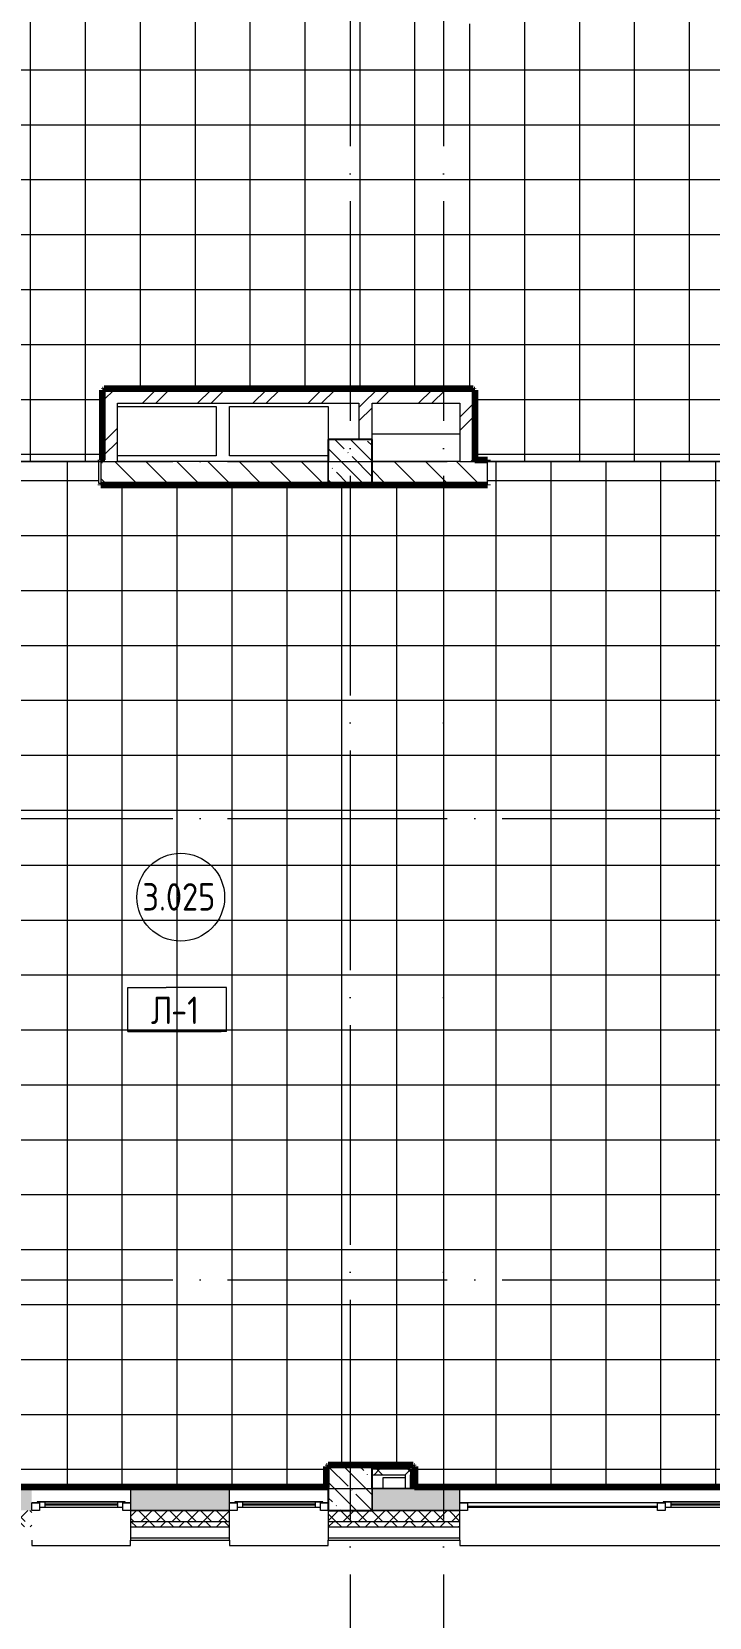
# Model space of a CAD drawing. Header units: millimetres. Extents: x 97 to 215964, y -4577 to 60645.
# Drawn here: x 148448 to 154618, y 25253 to 39687 of the extents above; entities that cross this region are included whole.
import ezdxf

# ---------------------------------------------------------------- set-up
doc = ezdxf.new("R2010")
doc.units = ezdxf.units.MM
doc.linetypes.add('ADSK_Линия сетки', pattern=[2500, 2000, -250, 0, -250])
for name, color, linetype, lineweight in [('A-AREA-____-IDEN', 2, 'Continuous', 20), ('A-FLOR-____-IDEN', 11, 'Continuous', 20), ('A-FLOR-____-OTLN', 192, 'Continuous', 9), ('A-FLOR-____-PATT', 8, 'Continuous', 9), ('A-GLAZ-____-MCUT', 151, 'Continuous', 9), ('A-GLAZ-____-OTLN', 151, 'Continuous', 9), ('A-WALL-____-MCUT', 113, 'Continuous', 9), ('A-WALL-____-PATT', 111, 'Continuous', 9), ('A-WALL-FNSH-MCUT', 113, 'Continuous', 9), ('I-WALL-____-OTLN', 2, 'Continuous', 9), ('S-COLS-____-MCUT', 52, 'Continuous', 9), ('S-COLS-____-OTLN', 52, 'Continuous', 9), ('S-GRID-____-OTLN', 1, 'Continuous', 9)]:
    doc.layers.add(name, color=color, linetype=linetype, lineweight=lineweight)
doc.styles.add('GOST Common', font='GOST_Common.ttf', dxfattribs={"width": 0.9, "height": 250})
pattern_1 = [(135, (0, 0), (-142.5612, -142.5612), []), (135, (142.56, 0), (-142.5612, -142.5612), [252.016, -50.403, 3.353, -47.05])]
pattern_2 = [(45, (0, 0), (-251.4472, 251.4472), []), (45, (0, 381), (-251.4472, 251.4472), [])]
pattern_3 = [(45, (0, 0), (-141.42136, 141.42136), []), (135, (0, 0), (-141.42136, -141.42136), [])]
pattern_4 = [(135, (0, 0), (-141.42136, -141.42136), [])]

# ---------------------------------------------------------------- blocks, each defined once
blk = doc.blocks.new('Окно_СКБ_1Ст1 - 120_Окно_СКБ_1Ст_900_ОК3л-29018692-О_АИ_ПП_8_400_Целиком')
at = {"layer": 'A-GLAZ-____-MCUT', "color": 90}
for p, q in [((-450, -195), (-450, -125)), ((-450, -125), (-380, -125)), ((-380, -125), (-380, -195)), ((380, -195), (380, -125)), ((380, -125), (450, -125)), ((450, -125), (450, -195)), ((-380, -195), (-450, -195)), ((-380, -195), (-400, -195)), ((-400, -195), (-400, -205)), ((-400, -205), (400, -205)), ((400, -205), (-400, -205)), ((380, -155), (-380, -155)), ((-380, -155), (-380, -195)), ((-330, -205), (-330, -155)), ((330, -205), (330, -155)), ((380, -195), (380, -155)), ((450, -195), (380, -195)), ((400, -195), (380, -195)), ((400, -205), (400, -195))]:
    blk.add_line(p, q, dxfattribs=at)
at = {"layer": 'A-GLAZ-____-MCUT', "color": 10, "lineweight": 5}
for p, q in [((-330, -175), (330, -175)), ((330, -185), (-330, -185))]:
    blk.add_line(p, q, dxfattribs=at)
at = {"layer": 'A-GLAZ-____-OTLN', "color": 10, "lineweight": 5}
for p, q in [((-450, -195), (-400, -195)), ((400, -195), (450, -195))]:
    blk.add_line(p, q, dxfattribs=at)
blk = doc.blocks.new('Окно_СКБ_1Ст1 - 120_Окно_СКБ_1Ст_900_ОК6Л-29019242-О_АИ_ПП_8_400_Целиком')
at = {"layer": 'A-GLAZ-____-MCUT', "color": 90}
for p, q in [((-450, -195), (-450, -125)), ((-450, -125), (-380, -125)), ((-380, -125), (-380, -195)), ((380, -195), (380, -125)), ((380, -125), (450, -125)), ((450, -125), (450, -195)), ((-380, -195), (-450, -195)), ((-380, -195), (-400, -195)), ((-400, -195), (-400, -205)), ((-400, -205), (400, -205)), ((400, -205), (-400, -205)), ((380, -155), (-380, -155)), ((-380, -155), (-380, -195)), ((-330, -205), (-330, -155)), ((330, -205), (330, -155)), ((380, -195), (380, -155)), ((450, -195), (380, -195)), ((400, -195), (380, -195)), ((400, -205), (400, -195))]:
    blk.add_line(p, q, dxfattribs=at)
at = {"layer": 'A-GLAZ-____-MCUT', "color": 10, "lineweight": 5}
for p, q in [((-330, -175), (330, -175)), ((330, -185), (-330, -185))]:
    blk.add_line(p, q, dxfattribs=at)
at = {"layer": 'A-GLAZ-____-OTLN', "color": 10, "lineweight": 5}
for p, q in [((-450, -195), (-400, -195)), ((400, -195), (450, -195))]:
    blk.add_line(p, q, dxfattribs=at)
blk = doc.blocks.new('Окно_СКБ_2Ст1 - Окно_СКБ_2Ст_2700_ОК9Л-29019189-О_АИ_ПП_8_400_Целиком')
at = {"layer": 'A-GLAZ-____-MCUT', "color": 90}
for p, q in [((-1350, -195), (-1350, -125)), ((-1350, -125), (-1280, -125)), ((-1280, -125), (-1280, -195)), ((-520, -195), (-520, -125)), ((-520, -125), (-450, -125)), ((-450, -125), (-450, -195)), ((1280, -195), (1280, -125)), ((1280, -125), (1350, -125)), ((1350, -125), (1350, -195)), ((-1280, -195), (-1350, -195)), ((-1280, -195), (-1300, -195)), ((-1300, -195), (-1300, -205)), ((-1300, -205), (-500, -205)), ((-500, -205), (-1300, -205)), ((-520, -155), (-1280, -155)), ((-1280, -155), (-1280, -195)), ((-1230, -205), (-1230, -155)), ((-570, -205), (-570, -155)), ((-520, -195), (-520, -155)), ((-450, -195), (-520, -195)), ((-500, -195), (-520, -195)), ((-500, -205), (-500, -195)), ((1350, -195), (1280, -195))]:
    blk.add_line(p, q, dxfattribs=at)
at = {"layer": 'A-GLAZ-____-MCUT', "color": 10, "lineweight": 5}
for p, q in [((-1230, -175), (-570, -175)), ((-570, -185), (-1230, -185)), ((1280, -155), (-450, -155)), ((1280, -165), (-450, -165))]:
    blk.add_line(p, q, dxfattribs=at)
at = {"layer": 'A-GLAZ-____-OTLN', "color": 10, "lineweight": 5}
for p, q in [((-1350, -195), (-1300, -195)), ((-500, -195), (1350, -195))]:
    blk.add_line(p, q, dxfattribs=at)
blk = doc.blocks.new('WNW_Отлив1 - Отлив_металлический 2-28596055-О_АИ_ПП_8_400_Целиком')
at = {"layer": 'A-GLAZ-____-OTLN', "color": 10, "lineweight": 5}
for p, q in [((450, 320), (-450, 320)), ((-450, 320), (-450, 270)), ((450, 270), (450, 320))]:
    blk.add_line(p, q, dxfattribs=at)
blk = doc.blocks.new('WNW_Отлив1 - Отлив_металлический 2-28596188-О_АИ_ПП_8_400_Целиком')
at = {"layer": 'A-GLAZ-____-OTLN', "color": 10, "lineweight": 5}
for p, q in [((1350, 320), (-1350, 320)), ((-1350, 320), (-1350, 270)), ((1350, 270), (1350, 320))]:
    blk.add_line(p, q, dxfattribs=at)
blk = doc.blocks.new('0083_СОШ675_АР_R22_rvt-1-О_АИ_ПП_8_400_Целиком')
at = {"layer": 'A-WALL-____-PATT', "lineweight": 5}
h = blk.add_hatch(dxfattribs=at)
h.set_pattern_fill('FP_7', color=10, style=0, pattern_type=2)
h.set_pattern_definition(pattern_2)
h.paths.add_polyline_path([(93550, 36305), (93550, 36425), (90310, 36425), (90310, 36305), (92750, 36305)])
h = blk.add_hatch(dxfattribs=at)
h.set_pattern_fill('FP_7', color=10, style=0, pattern_type=2)
h.set_pattern_definition(pattern_2)
h.paths.add_polyline_path([(93550, 35775), (93670, 35775), (93670, 36425), (93550, 36425), (93550, 36275)])
h = blk.add_hatch(dxfattribs=at)
h.set_pattern_fill('FP_7', color=10, style=0, pattern_type=2)
h.set_pattern_definition(pattern_2)
h.paths.add_polyline_path([(90430, 35775), (90430, 36305), (90310, 36305), (90310, 35775)])
h = blk.add_hatch(dxfattribs=at)
h.set_pattern_fill('FP_7', color=10, style=0, pattern_type=2)
h.set_pattern_definition(pattern_2)
h.paths.add_polyline_path([(92750, 35975), (92750, 36305), (92630, 36305), (92630, 35975)])
h = blk.add_hatch(dxfattribs=at)
h.set_pattern_fill('FP_10', color=10, style=0, pattern_type=2)
h.set_pattern_definition(pattern_4)
h.paths.add_polyline_path([(92350, 35575), (92350, 35775), (90280, 35775), (90280, 35575), (91294, 35575)])
h.paths.add_polyline_path([(88850, 35575), (88880, 35575), (88880, 35775), (88850, 35775)])
h = blk.add_hatch(dxfattribs=at)
h.set_pattern_fill('FP_10', color=10, style=0, pattern_type=2)
h.set_pattern_definition(pattern_4)
h.paths.add_polyline_path([(96325, 35575), (96500, 35575), (96500, 35775), (96300, 35775), (96300, 35575)])
h.paths.add_polyline_path([(93800, 35575), (93800, 35775), (92750, 35775), (92750, 35575)])
h = blk.add_hatch(dxfattribs=at)
h.set_pattern_fill('FP_17', color=252, style=0, pattern_type=2)
h.set_pattern_definition(pattern_3)
h.paths.add_polyline_path([(93050, 26550), (93100, 26550), (93100, 26600), (92750, 26600), (92750, 26550)])
h = blk.add_hatch(dxfattribs=at)
h.set_pattern_fill('FP_69', color=10, style=0, pattern_type=2)
h.set_pattern_definition([(50, (0, 0), (364.3679, -31.8783), [38.1, -419.1]), (355, (0, 0), (-70.4859, 382.1133), [30.48, -335.28]), (100.451, (30.36, -2.66), (293.885, 350.2334), [32.38, -356.18]), (46.184, (0, 101.6), (542.1585, -84.0858), [57.15, -628.65]), (96.636, (45.2, 94.6), (474.805, 494.8554), [48.57, -534.27]), (351.184, (0, 101.6), (474.8102, 494.85), [45.72, -502.92]), (21, (50.8, 76.2), (303.2285, -204.5305), [38.1, -419.1]), (326, (50.8, 76.2), (123.6039, 368.376), [30.48, -335.28]), (71.451, (76.07, 59.16), (426.8341, 163.8427), [32.38, -356.18]), (37.5, (0, 0), (6.17665, 169.11015), [16.764, -314.452, 16.764, -323.596, -336.55]), (37.5, (0, 0), (6.17665, 169.11015), [-671.576, 16.764, -319.786]), (7.5, (0, 0), (133.63888, 200.3615), [16.764, -177.292, 16.764, -306.832, -128.27]), (7.5, (0, 0), (133.63888, 200.3615), [-517.652, 16.764, -111.506]), (327.5, (-113.28, 0), (271.18182, -11.45836), [16.764, -110.236, 16.764, -379.476, -525.78]), (327.5, (-113.28, 0), (271.18182, -11.45836), [-523.24, 16.764, -509.016]), (317.5, (-164.08, 0), (296.2585, 50.85285), [16.764, -148.336, 16.764, -246.38, -373.38]), (317.5, (-164.08, 0), (296.2585, 50.85285), [-428.244, 16.764, -356.616])])
h.paths.add_polyline_path([(101160, 26225), (101160, 26425), (100150, 26425), (100150, 26225)])
h.paths.add_polyline_path([(96900, 26225), (97450, 26225), (97450, 26425), (96900, 26425)])
h.paths.add_polyline_path([(96500, 26225), (96500, 26425), (96250, 26425), (96250, 26225), (96325, 26225)])
h.paths.add_polyline_path([(98841, 26225), (99250, 26225), (99250, 26425), (98350, 26425), (98350, 26225)])
h.paths.add_polyline_path([(93550, 26225), (93550, 26425), (92750, 26425), (92750, 26225)])
h.paths.add_polyline_path([(91450, 26225), (91450, 26425), (90550, 26425), (90550, 26225), (91294, 26225)])
h.paths.add_polyline_path([(89650, 26225), (89650, 26425), (88850, 26425), (88850, 26225)])
h.paths.add_polyline_path([(85750, 26225), (85750, 26425), (84250, 26425), (84250, 26225), (85005, 26225)])
h.paths.add_polyline_path([(83350, 26225), (83350, 26425), (83150, 26425), (83150, 26225)])
h.paths.add_polyline_path([(82450, 26225), (82750, 26225), (82750, 26425), (82450, 26425)])
h.paths.add_polyline_path([(81232, 26225), (81550, 26225), (81550, 26425), (80300, 26425), (80300, 26225)])
h.paths.add_polyline_path([(75000, 26225), (75850, 26225), (75850, 26425), (75000, 26425)])
h.paths.add_polyline_path([(74600, 26225), (74600, 26425), (74200, 26425), (74200, 26225)])
h.paths.add_polyline_path([(73057, 26225), (73300, 26225), (73300, 26425), (71850, 26425), (71850, 26225), (72428, 26225)])
h.paths.add_polyline_path([(70150, 26225), (70150, 26425), (69700, 26425), (69700, 26225), (69912, 26225)])
h = blk.add_hatch(dxfattribs=at)
h.set_pattern_fill('FP_17', color=252, style=0, pattern_type=2)
h.set_pattern_definition(pattern_3)
h.paths.add_polyline_path([(93100, 26425), (93100, 26550), (93050, 26550), (93050, 26425)])
h = blk.add_hatch(dxfattribs=at)
h.set_pattern_fill('FP_16', color=10, style=0, pattern_type=2)
h.set_pattern_definition([(45, (0, 0), (-70.71068, 70.71068), []), (135, (0, 0), (-70.71068, -70.71068), [])])
h.paths.add_polyline_path([(104600, 26125), (104700, 26225), (100150, 26225), (100150, 26125), (104501, 26125)])
h.paths.add_polyline_path([(97450, 26125), (97450, 26225), (96250, 26225), (96250, 26125), (96954, 26125)])
h.paths.add_polyline_path([(98841, 26125), (99250, 26125), (99250, 26225), (98350, 26225), (98350, 26125)])
h.paths.add_polyline_path([(92552, 26125), (93550, 26125), (93550, 26225), (92350, 26225), (92350, 26125)])
h.paths.add_polyline_path([(91450, 26125), (91450, 26225), (90550, 26225), (90550, 26125), (91294, 26125)])
h.paths.add_polyline_path([(89650, 26125), (89650, 26225), (88450, 26225), (88450, 26125), (88779, 26125)])
h.paths.add_polyline_path([(85750, 26125), (85750, 26225), (84250, 26225), (84250, 26125), (85005, 26125)])
h.paths.add_polyline_path([(82490, 26125), (83350, 26125), (83350, 26225), (82450, 26225), (82450, 26125)])
h.paths.add_polyline_path([(81232, 26125), (81550, 26125), (81550, 26225), (79900, 26225), (79900, 26125), (79974, 26125)])
h.paths.add_polyline_path([(75850, 26125), (75850, 26225), (74200, 26225), (74200, 26125), (74943, 26125)])
h.paths.add_polyline_path([(72428, 26125), (73300, 26125), (73300, 26225), (71850, 26225), (71850, 26125)])
h.paths.add_polyline_path([(70150, 26125), (70150, 26225), (69200, 26225), (69200, 26125), (69912, 26125)])
h = blk.add_hatch(dxfattribs=at)
h.set_pattern_fill('FP_9', color=10, style=0, pattern_type=2)
h.set_pattern_definition([(135, (0, 0), (-84.85281, -84.85281), []), (225, (0, 0), (84.85281, -84.85281), [])])
h.paths.add_polyline_path([(104501, 26075), (104550, 26075), (104600, 26125), (100150, 26125), (100150, 26075), (103872, 26075)])
h.paths.add_polyline_path([(98350, 26075), (99250, 26075), (99250, 26125), (98350, 26125)])
h.paths.add_polyline_path([(97450, 26075), (97450, 26125), (96250, 26125), (96250, 26075), (96954, 26075)])
h.paths.add_polyline_path([(93550, 26075), (93550, 26125), (92350, 26125), (92350, 26075), (92552, 26075)])
h.paths.add_polyline_path([(91294, 26075), (91450, 26075), (91450, 26125), (90550, 26125), (90550, 26075)])
h.paths.add_polyline_path([(89650, 26075), (89650, 26125), (88450, 26125), (88450, 26075), (88779, 26075)])
h.paths.add_polyline_path([(85750, 26075), (85750, 26125), (84250, 26125), (84250, 26075), (85005, 26075)])
h.paths.add_polyline_path([(82450, 26075), (83350, 26075), (83350, 26125), (82450, 26125)])
h.paths.add_polyline_path([(81550, 26075), (81550, 26125), (79900, 26125), (79900, 26075), (81232, 26075)])
h.paths.add_polyline_path([(75850, 26075), (75850, 26125), (74200, 26125), (74200, 26075), (74943, 26075)])
h.paths.add_polyline_path([(70150, 26075), (70150, 26125), (69150, 26125), (69150, 26075), (69912, 26075)])
h.paths.add_polyline_path([(72428, 26075), (73300, 26075), (73300, 26125), (71850, 26125), (71850, 26075)])
at = {"layer": 'S-COLS-____-OTLN', "lineweight": 5}
h = blk.add_hatch(dxfattribs=at)
h.set_pattern_fill('FP_8', color=256, style=0, pattern_type=2)
h.set_pattern_definition(pattern_1)
h.paths.add_polyline_path([(92350, 35575), (92750, 35575), (92750, 35975), (92350, 35975), (92350, 35775)])
h = blk.add_hatch(dxfattribs=at)
h.set_pattern_fill('FP_8', color=256, style=0, pattern_type=2)
h.set_pattern_definition(pattern_1)
h.paths.add_polyline_path([(92350, 26225), (92750, 26225), (92750, 26625), (92350, 26625), (92350, 26505)])
at = {"layer": 'A-FLOR-____-OTLN', "color": 90}
for p, q in [((90430, 36275), (91330, 36275)), ((91330, 36275), (91330, 35825)), ((91450, 35825), (91450, 36275)), ((91450, 36275), (92350, 36275)), ((92350, 36275), (92350, 35975)), ((92750, 36025), (93550, 36025)), ((91330, 35825), (90430, 35825)), ((92350, 35825), (91450, 35825)), ((92850, 26425), (92850, 26525)), ((92850, 26525), (93050, 26525))]:
    blk.add_line(p, q, dxfattribs=at)
at = {"layer": 'A-WALL-____-MCUT', "color": 50, "lineweight": 13}
for p, q in [((93550, 36425), (90310, 36425)), ((90310, 36425), (90310, 36305)), ((93670, 36425), (93550, 36425)), ((93670, 35775), (93670, 36425)), ((90310, 36305), (90310, 35775)), ((90430, 36305), (92630, 36305)), ((90430, 35775), (90430, 36305)), ((92630, 36305), (92630, 35975)), ((92750, 36305), (93550, 36305)), ((92750, 35975), (92750, 36305)), ((93550, 36305), (93550, 35775)), ((92630, 35975), (92750, 35975)), ((90310, 35775), (90280, 35775)), ((90280, 35775), (90280, 35575)), ((92350, 35775), (90430, 35775)), ((93550, 35775), (92750, 35775)), ((92750, 35775), (92750, 35575)), ((93800, 35775), (93670, 35775)), ((93800, 35575), (93800, 35775)), ((90280, 35575), (92350, 35575)), ((92750, 35575), (93800, 35575)), ((92750, 26600), (92750, 26550)), ((93100, 26600), (92750, 26600)), ((93100, 26600), (93100, 26550)), ((91450, 26425), (90550, 26425)), ((90550, 26425), (90550, 26225)), ((91450, 26225), (91450, 26425)), ((92750, 26550), (93050, 26550)), ((93550, 26425), (92750, 26425)), ((93050, 26550), (93050, 26425)), ((93050, 26425), (93100, 26425)), ((93100, 26425), (93100, 26550)), ((93550, 26225), (93550, 26425)), ((91450, 26225), (90550, 26225)), ((90550, 26225), (91450, 26225)), ((93550, 26225), (92750, 26225)), ((92750, 26225), (93550, 26225)), ((90550, 26125), (90550, 26075)), ((90550, 26125), (91450, 26125)), ((90550, 26075), (91450, 26075)), ((91450, 26075), (91450, 26125)), ((92350, 26125), (92350, 26075)), ((92350, 26125), (93550, 26125)), ((92350, 26075), (93550, 26075)), ((93550, 26075), (93550, 26125))]:
    blk.add_line(p, q, dxfattribs=at)
at = {"layer": 'A-WALL-____-MCUT', "color": 10, "lineweight": 5}
for p, q in [((90310, 35775), (90430, 35775)), ((92350, 35575), (92350, 35775)), ((93550, 35775), (93670, 35775)), ((93112, 26612), (92750, 26612)), ((93112, 26612), (93112, 26600)), ((93112, 26600), (93112, 26550)), ((92750, 26425), (92750, 26225)), ((93112, 26425), (93112, 26550)), ((90550, 25975), (91450, 25975)), ((92350, 25975), (93550, 25975))]:
    blk.add_line(p, q, dxfattribs=at)
at = {"layer": 'A-WALL-____-MCUT', "color": 90}
for p, q in [((90550, 26225), (90550, 26125)), ((91450, 26125), (91450, 26225)), ((92750, 26225), (92350, 26225)), ((92350, 26225), (92350, 26125)), ((93550, 26125), (93550, 26225)), ((90550, 26075), (90550, 25975)), ((91450, 25975), (91450, 26075)), ((92350, 26075), (92350, 25975)), ((93550, 25975), (93550, 26075))]:
    blk.add_line(p, q, dxfattribs=at)
at = {"layer": 'A-WALL-FNSH-MCUT', "color": 90}
for p, q in [((93125, 26625), (92750, 26625)), ((92750, 26625), (92750, 26612)), ((92750, 26612), (92750, 26600)), ((93125, 26612), (93125, 26625)), ((93125, 26600), (93125, 26612)), ((93125, 26550), (93125, 26600)), ((93100, 26425), (93112, 26425)), ((93112, 26425), (93125, 26425)), ((93125, 26425), (93125, 26550)), ((90550, 25975), (90550, 25955)), ((90550, 25955), (91450, 25955)), ((91450, 25955), (91450, 25975)), ((92350, 25975), (92350, 25955)), ((92350, 25955), (93550, 25955)), ((93550, 25955), (93550, 25975))]:
    blk.add_line(p, q, dxfattribs=at)
at = {"layer": 'I-WALL-____-OTLN', "color": 90}
for p, q in [((89650, 26425), (90550, 26425)), ((91450, 26425), (92350, 26425)), ((93550, 26425), (96250, 26425))]:
    blk.add_line(p, q, dxfattribs=at)
at = {"layer": 'S-COLS-____-MCUT', "color": 130, "lineweight": 25}
for p, q in [((92750, 35975), (92350, 35975)), ((92350, 35975), (92350, 35775)), ((92750, 35575), (92750, 35975)), ((92350, 35575), (92750, 35575)), ((92750, 26625), (92350, 26625)), ((92350, 26625), (92350, 26225)), ((92750, 26425), (92750, 26625)), ((92350, 26225), (92750, 26225))]:
    blk.add_line(p, q, dxfattribs=at)
at = {"layer": 'S-COLS-____-OTLN', "color": 90}
for p, q in [((92350, 35775), (92350, 35575)), ((92750, 26225), (92750, 26425))]:
    blk.add_line(p, q, dxfattribs=at)
at = {"layer": 'A-GLAZ-____-OTLN', "color": 90, "lineweight": 9, "rotation": 180}
for name, p in [('Окно_СКБ_1Ст1 - 120_Окно_СКБ_1Ст_900_ОК3л-29018692-О_АИ_ПП_8_400_Целиком', (90100, 26100)), ('Окно_СКБ_1Ст1 - 120_Окно_СКБ_1Ст_900_ОК6Л-29019242-О_АИ_ПП_8_400_Целиком', (91900, 26100)), ('Окно_СКБ_2Ст1 - Окно_СКБ_2Ст_2700_ОК9Л-29019189-О_АИ_ПП_8_400_Целиком', (94900, 26100)), ('WNW_Отлив1 - Отлив_металлический 2-28596055-О_АИ_ПП_8_400_Целиком', (90100, 26225)), ('WNW_Отлив1 - Отлив_металлический 2-28596055-О_АИ_ПП_8_400_Целиком', (91900, 26225)), ('WNW_Отлив1 - Отлив_металлический 2-28596188-О_АИ_ПП_8_400_Целиком', (94900, 26225))]:
    blk.add_blockref(name, p, dxfattribs=at)
blk = doc.blocks.new('ADSK_Марка_Перекрытие - Типоразмер_ADSK_Марка-158127-О_АИ_ПП_8_400_Целиком')
at = {"layer": 'A-FLOR-____-IDEN'}
for p, q in [((-4.5, 4), (-1, 4)), ((-4.5, 0), (-4.5, 4)), ((4.5, 4), (-1, 4)), ((4.5, 0), (4.5, 4)), ((4.5, 0), (-4.5, 0)), ((-4.5, 0), (4, 0))]:
    blk.add_line(p, q, dxfattribs=at)
blk = doc.blocks.new('ADSK_Марка_Помещение_ОдноЗначение - Номер-159740-О_АИ_ПП_8_400_Целиком')
at = {"layer": 'A-AREA-____-IDEN'}
blk.add_circle((0, 0), 4, dxfattribs=at)

msp = doc.modelspace()

# ---------------------------------------------------------------- hatches: boundary and pattern name
at = {"layer": 'A-FLOR-____-PATT'}
h = msp.add_hatch(dxfattribs=at)
h.set_pattern_fill('FP_201', color=256, style=0, pattern_type=2)
h.set_pattern_definition([(0, (147937.87, 40840), (0, 500), []), (90, (147937.87, 40840), (-500, 3e-14), [])])
h.paths.add_polyline_path([(155097.876681, 35775), (155097.887824, 35775.000586), (155097.887824, 35790.000586), (155283.007158, 35790.000586), (155283.007158, 36424.940333), (155288.007158, 36425.449211), (155288.007158, 36434.940333), (155298.007158, 36434.940333), (155298.007158, 36439.940333), (160077.887824, 36439.940333), (160077.887824, 36434.940333), (160087.887824, 36434.171102), (160087.887824, 36424.940333), (160092.887824, 36424.940333), (160092.887824, 36115), (160977.88841, 36115), (160977.88841, 35899.999414), (162617.866489, 35899.999414), (162617.88841, 36115), (163697.88841, 36115), (163697.88841, 36110), (163707.88841, 36110), (163707.88841, 36100), (163712.88841, 36099.481419), (163712.88841, 35990), (167307.88841, 35990), (167307.88841, 36180), (167312.88841, 36180), (167312.88841, 36190), (167322.88841, 36190), (167322.88841, 36195), (167652.888672, 36195), (167652.888672, 36915), (167707.912013, 36915), (167707.041137, 39615), (167652.888672, 39615), (167652.888672, 39675.023044), (167277.865903, 39675.023044), (167277.865903, 39760.023689), (163547.887824, 39760.023689), (163547.887824, 39775.023044), (158257.887824, 39775.000586), (158257.887824, 39760.023689), (157747.887824, 39760.023689), (157747.887824, 39775.023044), (152447.887824, 39775.023044), (152447.887824, 39760.023689), (151947.887824, 39760.023689), (151947.887824, 39775.023044), (146647.887824, 39775.023044), (146647.887824, 39760.023689), (146147.887824, 39760.023689), (146147.887824, 39775.023044), (140847.887824, 39775.000586), (140847.887824, 39760.023689), (132727.887824, 39760.023689), (132727.887824, 39765.023689), (132717.887824, 39765.023689), (132717.887824, 39775.023689), (132712.887824, 39775.023689), (132712.887824, 41999.999414), (132927.865903, 41999.999414), (132927.865903, 43499.999414), (132712.887824, 43499.999414), (132712.887824, 45690), (131927.887824, 45690), (131927.865903, 45905), (129227.887824, 45905), (129227.887824, 45690), (128487.887825, 45690), (128487.887825, 45372.391366), (128482.887825, 45372.391366), (128482.887825, 45362.391366), (128472.887825, 45362.391366), (128472.360842, 45357.391366), (128312.887824, 45357.391366), (128312.887824, 40190), (128497.887824, 40190), (128497.887824, 40185), (128507.887824, 40185), (128507.887824, 40175), (128512.887824, 40175), (128512.887824, 39775.000082), (128507.887824, 39775), (128507.887824, 39765), (128497.887824, 39765), (128497.865903, 39760), (128312.887824, 39760), (128312.887824, 35990), (128497.887824, 35990), (128497.887824, 35985), (128507.887824, 35985), (128507.887824, 35975), (128512.887824, 35974.169643), (128512.887824, 35880), (128797.887824, 35880), (128797.887824, 35865), (130197.887824, 35865), (130197.887824, 35880), (130472.887824, 35880), (130472.887824, 36174.998828), (130477.887824, 36175), (130477.887824, 36185), (130487.887824, 36185), (130487.887824, 36190), (132167.887824, 36190), (132167.887824, 36185), (132177.887824, 36185), (132177.887824, 36175), (132182.887824, 36175), (132182.887824, 35880), (132277.887824, 35880), (132277.887824, 35785), (133277.887824, 35785), (133277.887824, 35880), (133382.887824, 35880), (133382.887824, 35975), (133387.887824, 35975), (133387.887824, 35985), (133397.887824, 35985), (133397.887824, 35990), (133782.887824, 35990), (133782.887824, 36175), (133787.887824, 36175), (133787.887824, 36185), (133797.887824, 36185), (133797.887824, 36190), (135087.887824, 36190), (135087.887824, 36185), (135097.887824, 36185), (135097.887824, 36175), (135102.887824, 36175), (135102.887824, 35790), (135197.887824, 35790), (135197.887824, 35775), (137697.887824, 35775), (137697.887824, 35790), (137742.887824, 35790), (137742.887824, 36424.940333), (137747.887824, 36424.940333), (137747.887824, 36434.940333), (137757.887824, 36434.940333), (137757.887824, 36439.940333), (142617.887824, 36439.940333), (142617.887824, 36434.940333), (142627.887824, 36434.940333), (142627.887824, 36424.940736), (142632.887824, 36424.940936), (142632.887824, 35790), (142917.887824, 35790), (142917.887824, 35775), (144317.887824, 35775), (144317.887824, 35790), (144662.887824, 35790), (144662.887824, 36425.022443), (144667.887824, 36425.023044), (144667.887824, 36435.023044), (144677.887824, 36435.023044), (144677.887824, 36440.023044), (147647.887824, 36440.023044), (147647.88841, 36435.023044), (147657.88841, 36435.023044), (147657.88841, 36425.023044), (147662.88841, 36425.023044), (147662.88841, 35790), (147677.88841, 35790), (147677.88841, 35775), (149077.88841, 35775), (149077.88841, 35790), (149092.88841, 35790), (149092.88841, 36425.023044), (149097.88841, 36425.023044), (149097.88841, 36435.023044), (149107.88841, 36435.023044), (149107.88841, 36440.023044), (152467.887824, 36440.023044), (152467.887824, 36435.023044), (152477.887824, 36435.023044), (152477.887824, 36425.023044), (152482.887824, 36425.022605), (152482.887824, 35790.000586), (152597.887824, 35790.000586), (152597.894857, 35775), (153865.405598, 35775.000586)])
h = msp.add_hatch(dxfattribs=at)
h.set_pattern_fill('FP_180', color=256, style=0, pattern_type=2)
h.set_pattern_definition([(270, (149772.87, 31100), (500, 3e-14), []), (0, (149772.87, 31100), (0, 500), [])])
h.paths.add_polyline_path([(151132.887824, 26440), (151132.887824, 26625), (151137.887824, 26625), (151137.887824, 26635), (151147.887824, 26635), (151147.887824, 26640), (151922.408208, 26640), (151922.694085, 26635), (151932.408208, 26635), (151932.408208, 26625), (151937.408208, 26625), (151937.408208, 26440), (152197.866236, 26440), (152197.404538, 35560), (149077.88841, 35560), (149077.88841, 35575), (149057.866489, 35575), (149057.866489, 35775), (147677.88841, 35775), (147677.88841, 35560), (147347.865903, 35560), (147348.385457, 26640), (148022.408208, 26640), (148023.543248, 26635), (148032.408208, 26635), (148032.408208, 26625), (148037.408208, 26624.038745), (148037.408208, 26440), (150913.454931, 26440)])
h = msp.add_hatch(dxfattribs=at)
h.set_pattern_fill('FP_179', color=256, style=0, pattern_type=2)
h.set_pattern_definition([(270, (156177.87, 31100), (500, 3e-14), []), (0, (156177.87, 31100), (0, 500), [])])
h.paths.add_polyline_path([(156336.226286, 26440), (159567.887824, 26440), (159567.887824, 26625.11992), (159572.887824, 26625.11992), (159572.887824, 26635.11992), (159582.887824, 26635.11992), (159583.718533, 26640.11992), (159942.887824, 26640.11992), (159942.887824, 33274.967838), (160157.865903, 33274.967838), (160157.865903, 34914.967838), (159942.887824, 34914.967838), (159942.887824, 35250), (159037.887824, 35250), (159037.887824, 35255), (159027.887824, 35255), (159027.887824, 35265), (159022.887824, 35265), (159022.887824, 35560), (155097.887824, 35560), (155097.865903, 35775), (152597.887824, 35775), (152597.210165, 35560), (152197.866236, 35560), (152198.521973, 26440), (155282.887824, 26440), (155282.887824, 26625), (155287.887824, 26625), (155287.887824, 26635), (155297.887824, 26635), (155298.486014, 26640), (156073.007158, 26640), (156073.007158, 26635), (156083.007158, 26635), (156083.007158, 26625), (156088.007158, 26625), (156088.007158, 26440), (156247.887824, 26440)])
at = {"layer": 'A-WALL-____-PATT'}
for points in [[(152467.887824, 36425.023044), (152467.887824, 36435.023044), (149097.88841, 36435.023044), (149097.88841, 36425.023044), (151349.885868, 36425.023044)], [(149107.88841, 35775), (149107.88841, 36425.023044), (149097.88841, 36425.023044), (149097.88841, 35775)], [(152467.887824, 35785.000586), (152477.887824, 35785.000586), (152477.887824, 36435.023044), (152467.887824, 36435.023044), (152467.887824, 36275.025121)], [(151137.887824, 26435), (151147.887824, 26435), (151147.887824, 26635), (151137.887824, 26635), (151137.887824, 26504.716655)], [(151922.408208, 26625), (151932.408208, 26625), (151932.408208, 26635), (151147.887824, 26635), (151147.887824, 26625), (151349.885868, 26625)], [(151932.408208, 26425), (151932.408208, 26625), (151922.408208, 26625), (151922.408208, 26425)]]:
    msp.add_hatch(color=7, dxfattribs=at).paths.add_polyline_path(points)
h = msp.add_hatch(color=7, dxfattribs=at)
h.paths.add_polyline_path([(149097.88841, 35775), (149097.88841, 35785), (149077.88841, 35785), (149077.88841, 35775)])
h.paths.add_polyline_path([(147677.88841, 35775), (147677.88841, 35785), (147647.88841, 35785), (147647.88841, 35775)])
h = msp.add_hatch(color=7, dxfattribs=at)
h.paths.add_polyline_path([(155097.887824, 35775.000586), (155288.007158, 35775.000586), (155288.007158, 35785.000586), (155097.887824, 35785.000586)])
h.paths.add_polyline_path([(152467.887824, 35775.000586), (152597.887824, 35775.000586), (152597.887824, 35785.000586), (152467.887824, 35785.000586)])
h = msp.add_hatch(color=7, dxfattribs=at)
h.paths.add_polyline_path([(152597.887824, 35565), (152597.887824, 35575), (149077.88841, 35575), (149077.88841, 35565), (151349.885868, 35565)])
h.paths.add_polyline_path([(147647.887824, 35565), (147677.88841, 35565), (147677.88841, 35575), (147647.887824, 35575)])
h = msp.add_hatch(color=7, dxfattribs=at)
h.paths.add_polyline_path([(148032.408208, 26425), (148447.887824, 26425), (148447.887824, 26435), (148032.408208, 26435)])
h.paths.add_polyline_path([(150092.126002, 26425), (150247.887824, 26425), (150247.887824, 26435), (149347.887824, 26435), (149347.887824, 26425)])
h = msp.add_hatch(color=7, dxfattribs=at)
h.paths.add_polyline_path([(155123.165464, 26425), (155287.887824, 26425), (155287.887824, 26435), (155047.887824, 26435), (155047.887824, 26425)])
h.paths.add_polyline_path([(151932.408208, 26425), (152347.887824, 26425), (152347.887824, 26435), (151932.408208, 26435)])

# ---------------------------------------------------------------- linework, layer by layer
at = {"layer": 'A-FLOR-____-OTLN'}
for p, q in [((149057.866489, 35775), (147677.88841, 35775)), ((147677.88841, 35775), (149077.88841, 35775)), ((149057.866489, 35575), (149057.866489, 35775)), ((155097.865903, 35775), (152597.887824, 35775)), ((152597.887824, 35775), (155097.887824, 35775)), ((149077.88841, 35575), (149057.866489, 35575)), ((152197.866236, 35560), (152197.866236, 26440))]:
    msp.add_line(p, q, dxfattribs=at)
at = {"layer": 'A-WALL-____-MCUT', "color": 7}
for p, q in [((152477.887824, 36435.023044), (149097.88841, 36435.023044)), ((149097.88841, 36435.023044), (149097.88841, 35785)), ((149107.88841, 36425.023044), (152467.887824, 36425.023044)), ((149107.88841, 35775), (149107.88841, 36425.023044)), ((152467.887824, 36425.023044), (152467.887824, 35775.000586)), ((152477.887824, 35785.000586), (152477.887824, 36435.023044)), ((149097.88841, 35785), (149077.88841, 35785)), ((149077.88841, 35785), (149077.88841, 35775)), ((149077.88841, 35775), (149107.88841, 35775)), ((152467.887824, 35775.000586), (152597.887824, 35775.000586)), ((152597.887824, 35785.000586), (152477.887824, 35785.000586)), ((152597.887824, 35775.000586), (152597.887824, 35785.000586)), ((152597.887824, 35575), (149077.88841, 35575)), ((149077.88841, 35575), (149077.88841, 35565)), ((149077.88841, 35565), (152597.887824, 35565)), ((152597.887824, 35565), (152597.887824, 35575)), ((151137.887824, 26635), (151137.887824, 26435)), ((151932.408208, 26635), (151137.887824, 26635)), ((151147.887824, 26435), (151147.887824, 26625)), ((151147.887824, 26625), (151922.408208, 26625)), ((151922.408208, 26625), (151922.408208, 26425)), ((151932.408208, 26435), (151932.408208, 26635)), ((148022.408208, 26425), (148447.887824, 26425)), ((148447.887824, 26435), (148032.408208, 26435)), ((148447.887824, 26425), (148447.887824, 26435)), ((150247.887824, 26435), (149347.887824, 26435)), ((149347.887824, 26435), (149347.887824, 26425)), ((149347.887824, 26425), (150247.887824, 26425)), ((150247.887824, 26425), (150247.887824, 26435)), ((151137.887824, 26435), (151147.887824, 26435)), ((151922.408208, 26425), (152347.887824, 26425)), ((152347.887824, 26435), (151932.408208, 26435)), ((152347.887824, 26425), (152347.887824, 26435))]:
    msp.add_line(p, q, dxfattribs=at)
at = {"layer": 'I-WALL-____-OTLN', "color": 5, "lineweight": 90}
for p, q in [((149092.88841, 35790), (149092.88841, 36425.023044)), ((149097.88841, 36425.023044), (149092.88841, 36425.023044)), ((149107.88841, 36440.023044), (152467.887824, 36440.023044)), ((149107.88841, 36440.023044), (149107.88841, 36435.023044)), ((152467.887824, 36435.023044), (152467.887824, 36440.023044)), ((152482.887824, 36425.023044), (152477.887824, 36425.023044)), ((152482.887824, 36425.023044), (152482.887824, 35790.000586)), ((149077.88841, 35790), (149092.88841, 35790)), ((149077.88841, 35790), (149077.88841, 35785)), ((152482.887824, 35790.000586), (152597.887824, 35790.000586)), ((152597.887824, 35785.000586), (152597.887824, 35790.000586)), ((149077.88841, 35565), (149077.88841, 35560)), ((152597.887824, 35560), (149077.88841, 35560)), ((152597.887824, 35560), (152597.887824, 35565)), ((151132.887824, 26435), (151132.887824, 26625)), ((151137.887824, 26625), (151132.887824, 26625)), ((151147.887824, 26640), (151922.408208, 26640)), ((151147.887824, 26640), (151147.887824, 26635)), ((151922.408208, 26635), (151922.408208, 26640)), ((151937.408208, 26625), (151932.408208, 26625)), ((151937.408208, 26625), (151937.408208, 26435)), ((148032.408208, 26440), (151137.887824, 26440)), ((151932.408208, 26440), (155287.887824, 26440))]:
    msp.add_line(p, q, dxfattribs=at)
at = {"layer": 'I-WALL-____-OTLN'}
for p, q in [((148447.887824, 26435), (149347.887824, 26435)), ((149347.887824, 26425), (148447.887824, 26425)), ((150247.887824, 26435), (151137.887824, 26435)), ((151147.887824, 26425), (150247.887824, 26425)), ((152347.887824, 26435), (155047.887824, 26435)), ((155047.887824, 26425), (152347.887824, 26425))]:
    msp.add_line(p, q, dxfattribs=at)
at = {"layer": 'S-GRID-____-OTLN', "linetype": 'ADSK_Линия сетки'}
for p, q in [((151347.887824, 60644.999414), (151347.887824, -3572.657751)), ((152197.888158, 60644.999414), (152197.888158, -3572.657751)), ((55228.336609, 35775.000586), (213876.441901, 35775.000586)), ((55228.336609, 32525.000984), (215146.441901, 32525.000984)), ((55228.336609, 28325.000984), (215146.441901, 28325.000984)), ((55228.336609, 26425.000586), (215146.441901, 26425.000586))]:
    msp.add_line(p, q, dxfattribs=at)

# ---------------------------------------------------------------- block references
at = {"color": 250, "lineweight": 5}
msp.add_blockref('0083_СОШ675_АР_R22_rvt-1-О_АИ_ПП_8_400_Целиком', (58797.887824, 0), dxfattribs=at)
at = {"layer": 'A-AREA-____-IDEN', "xscale": 99.99999999999993, "yscale": 99.99999999999993, "zscale": 99.99999999999993}
msp.add_blockref('ADSK_Марка_Помещение_ОдноЗначение - Номер-159740-О_АИ_ПП_8_400_Целиком', (149804.867907, 31808.24806), dxfattribs=at)
at = {"layer": 'A-FLOR-____-IDEN', "xscale": 99.99999999999993, "yscale": 99.99999999999993, "zscale": 99.99999999999993}
msp.add_blockref('ADSK_Марка_Перекрытие - Типоразмер_ADSK_Марка-158127-О_АИ_ПП_8_400_Целиком', (149772.866069, 30585.726106), dxfattribs=at)

# ---------------------------------------------------------------- texts
at = {"layer": 'A-AREA-____-IDEN', "lineweight": 9, "insert": (149455.660649, 31935.973132), "char_height": 250, "width": 858.6073125, "attachment_point": 1, "style": 'GOST Common'}
msp.add_mtext('3.025', dxfattribs=at)
at = {"layer": 'A-FLOR-____-IDEN', "lineweight": 9, "char_height": 250, "attachment_point": 1, "style": 'GOST Common'}
for s, insert, width in [('\\fGOST Common|b0|i0|c204|p34|;\\W.9;Л', (149533.185224, 30903.56368), 223.6708125), ('-1', (149717.732099, 30903.56368), 331.898625)]:
    msp.add_mtext(s, dxfattribs=dict(at, insert=insert, width=width))

doc.saveas('drawing.dxf')
